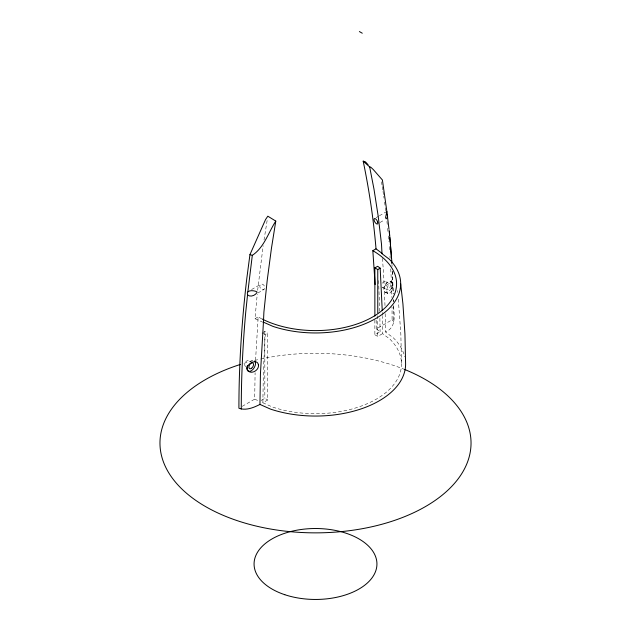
<?xml version="1.0" encoding="UTF-8"?>
<svg xmlns="http://www.w3.org/2000/svg" width="631" height="631" viewBox="0 0 631 631"><rect width="100%" height="100%" fill="white"/><g stroke="black" fill="none" stroke-linecap="round" stroke-linejoin="round"><path stroke-width="0.47" stroke-dasharray="3.15 2.37" d="M385.036 292.114L388.57 293.912C392.939 292.271 393.121 285.74 392.025 281.962L390.281 281.197A6.144 3.549 -60 0 0 384.547 285.969A6.144 3.549 -60 0 0 385.312 292.248A6.144 3.549 -60 0 0 391.181 288.564L392.45 284.289L391.181 281.473M242.233 406.332L254.687 399.147L255.098 372.74M262.875 402.775L263.348 372.456L264.768 341.623L265.304 334.493L267.718 333.097L267.718 399.983L262.875 402.775L272.497 407.034A86.005 49.66 0 0 0 376.313 399.147A86.005 49.66 0 0 0 389.982 339.202L382.607 333.649L382.331 316.36M255.555 360.151L258.166 316.88A81.083 46.812 0 0 0 262.228 319.073M263.127 322.331L254.979 318.718L257.243 294.133M257.645 290.284L263.151 245.704M264.034 239.977L267.213 219.998M393.547 306.516C394.414 315.808 396.134 327.765 385.478 331.961L393.531 338.019A90.107 52.018 0 0 1 404.723 356.791M251.603 289.534L260.737 284.258M376.092 217.656L378.584 216.22M379.412 215.739L386.062 211.906M257.945 292.965L263.821 289.566M380.012 222.491L384.208 220.069M254.979 318.718L258.166 316.88M262.725 332.64L264.823 331.425L267.718 333.097M374.869 320.02L374.869 334.769L380.091 331.756L376.313 328.925L392.088 319.814A1059.686 611.81 -60 0 0 392.009 307.1M261.092 400.464L264.823 398.311L267.718 399.983M374.869 334.769L377.764 336.441L382.607 333.649M392.025 281.962L391.512 281.907C388.199 284.297 385.005 290.079 387.852 293.738M262.023 333.042L265.304 334.493M254.687 399.147L258.781 400.961M390.281 281.197L391.512 281.907M391.867 282.112L392.293 282.357M385.715 281.639L389.879 284.045A3.273 1.893 -60 0 1 388.522 289.187A3.273 1.893 -60 0 1 385.927 287.144A3.273 1.893 -60 0 1 389.879 284.045M391.867 287.129L392.45 287.46M391.181 288.564L392.198 289.156M382.173 287.137L386.338 289.542M392.088 319.814L393.476 321.179L393.807 323.001M381.51 181.838L382.102 185.688M382.252 186.65L382.851 190.499M383.001 191.461L383.601 195.31M383.751 196.273L384.05 198.197M397.333 290.512L397.546 292.429M398.303 299.165L400.843 333.988L401.505 364.032M382.386 258.402L383.593 272.994L385.099 307.952M391.977 264.476L392.08 266.44M392.316 271.346L393.342 293.904M378.576 280.574L379.783 312.55M393.436 299.725L393.468 301.665M385.186 313.71L385.478 331.961M382.268 312.519L382.315 315.405M379.878 318.308L380.091 331.756M376.179 320.28L376.313 328.925M377.764 315.792L377.764 336.441M264.823 331.425L264.823 398.311M243.945 363.338A155.534 89.791 0 0 1 259.783 359.228M260.737 359.023A155.534 89.791 0 0 1 403.745 369.127M392.198 271.314A1058.999 611.415 -60 0 1 393.097 293.928M393.247 299.733A1058.999 611.415 -60 0 1 393.287 301.665M393.358 305.554A1058.999 611.415 -60 0 1 393.476 321.179M246.271 366.39A3.273 1.893 -60 0 1 244.82 364.032A3.273 1.893 -60 0 1 247.447 360.553A3.273 1.893 -60 0 1 249.363 362.304M384.587 202.046A1059.686 611.81 -60 0 1 385.218 206.873M385.336 207.836A1059.686 611.81 -60 0 1 385.699 210.746M386.929 221.457A1059.686 611.81 -60 0 1 387.245 224.399M387.647 228.327A1059.686 611.81 -60 0 1 388.026 232.145M388.38 235.97A1059.686 611.81 -60 0 1 388.885 241.728M389.28 246.547A1059.686 611.81 -60 0 1 389.642 251.39M389.982 256.241A1059.686 611.81 -60 0 1 390.116 258.189M390.755 268.94A1059.686 611.81 -60 0 1 391.835 297.39M382.449 283.209A3.273 1.893 -60 0 1 385.573 281.544A3.273 1.893 -60 0 1 385.722 285.07A3.273 1.893 -60 0 1 382.623 287.35M250.097 361.626A6.144 3.549 -60 0 1 254.293 360.506M259.98 285.173L259.838 286.553A3.029 2.169 59.8 0 0 261.376 289.211L262.646 289.771A3.163 2.264 59.8 0 0 264.586 288.659L264.728 287.271A3.029 2.169 59.8 0 0 263.182 284.62L261.912 284.053A3.163 2.264 59.8 0 0 259.98 285.173"/><path stroke-width="0.95" d="M263.442 322.173L263.892 312.156L267.197 280.44L271.44 248.346L275.786 221.095L267.82 216.188L265.533 219.58L249.939 254.648L246.8 278.492A1059.686 611.81 -60 0 0 238.912 408.249C245.956 410.836 253.638 407.626 259.956 404.432L260.422 374.112L263.442 322.173L272.907 326.369A85.177 49.179 0 0 0 375.729 318.552A85.177 49.179 0 0 0 389.272 259.183L382 253.717L381.51 244.252L378.214 216.346L373.986 189.142L369.656 166.899L363.18 161.134C369.174 190.081 373.568 219.375 376.021 248.835L382.276 253.536M386.882 211.503L385.573 217.506L386.125 218.839L387.639 217.048L382.41 179.977L373.276 169.542L370.705 167.12L369.656 166.899M247.541 294.866C250.341 297.548 255.389 295.426 257.054 292.437L256.864 291.814C254.009 290.189 245.735 289.653 247.541 294.866L245.704 312.503A1058.999 611.415 -60 0 0 241.271 409.054M247.865 291.767L252.321 255.326C264.215 247.423 268.325 232.61 275.786 221.095M262.228 319.073A81.083 46.812 0 0 0 374.767 315.721A81.083 46.812 0 0 0 372.834 250.673L376.021 248.835M374.869 316.084L374.869 267.891L377.661 266.282L380.177 268.175L382.236 310.602M374.869 267.891L377.764 269.563L380.177 268.175M249.939 254.648L252.321 255.326M363.18 161.134L365.467 161.883L368.07 164.723M259.956 404.432L270.447 409.085A90.107 52.018 0 0 0 405.607 364.032L404.936 333.988L402.933 303.976L400.677 283.776M359.378 31.55L362.273 33.222M377.709 222.041L377.851 223.264A3.163 1.333 60.2 0 1 376.715 223.918L375.737 223.185A3.029 1.278 60.2 0 1 374.207 220.519L374.065 219.304A3.163 1.333 60.2 0 1 375.2 218.649L376.179 219.383A3.029 1.278 60.2 0 1 377.638 222.08M387.205 214.225L388.925 228.777M389.382 231.751L391.835 261.534M372.834 250.673L375.137 284.549M377.764 269.563L377.764 312.842M404.676 369.498A155.534 89.791 0 0 1 427.952 505.1A155.534 89.791 0 0 1 192.266 497.843A155.534 89.791 0 0 1 240.372 364.442M389.043 229.747A1058.999 611.415 -60 0 1 389.595 235.473M389.769 237.382A1058.999 611.415 -60 0 1 390.195 242.178M390.36 244.102A1058.999 611.415 -60 0 1 391.441 258.615M391.567 260.564A1058.999 611.415 -60 0 1 391.748 263.482M254.987 361.145A6.144 3.549 -60 0 1 251.225 370.839A6.144 3.549 -60 0 1 247.462 365.491M258.465 364.986C259.246 371.304 248.488 375.808 246.989 368.401C247.005 363.424 257.48 358.148 258.465 364.986M284.786 594.702A61.436 35.47 0 0 0 376.936 563.98A61.436 35.47 0 0 0 284.786 533.266A61.436 35.47 0 0 0 284.786 594.702M251.635 368.22A3.273 1.893 -60 0 0 252.992 363.077A3.273 1.893 -60 0 0 249.04 366.177A3.273 1.893 -60 0 0 251.635 368.22"/></g></svg>
